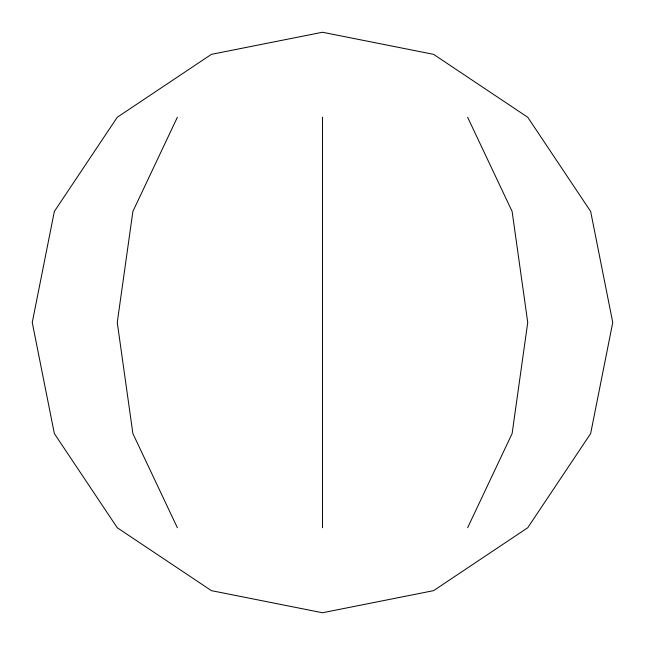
<?xml version="1.0" encoding="UTF-8"?>
<svg xmlns="http://www.w3.org/2000/svg" width="645" height="645" viewBox="0 0 645 645"><rect width="100%" height="100%" fill="white"/><g stroke="black" fill="none" stroke-linecap="round" stroke-linejoin="round"><path stroke-width="0.97" d="M177.375 117.261L132.886 211.431L117.261 322.5L132.886 433.569L177.375 527.739M467.625 527.739L512.114 433.569L527.739 322.5L512.114 211.431L467.625 117.261M322.5 117.261L322.5 527.739M54.349 211.431L32.25 322.5L54.349 433.569L117.261 527.739L211.431 590.659L322.5 612.75L433.569 590.659L527.739 527.739L590.651 433.569L612.75 322.5L590.651 211.431L527.739 117.261L433.569 54.341L322.5 32.25L211.431 54.341L117.261 117.261L54.349 211.431"/></g></svg>
